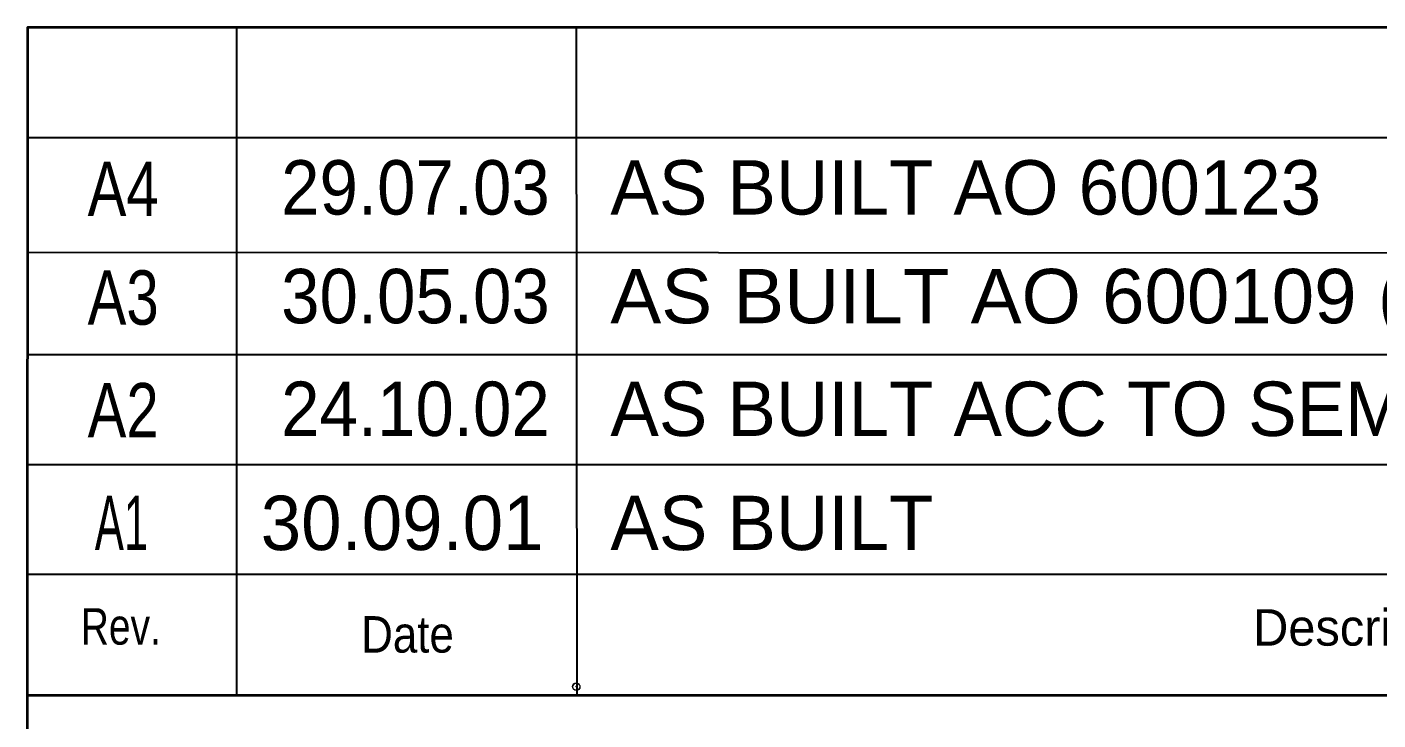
# Model space of a CAD drawing. Header units: millimetres. Extents: x 0 to 841, y 0 to 594.
# Drawn here: x 648.8 to 723.4, y 119.1 to 157.4 of the extents above; entities that cross this region are included whole.
import ezdxf
from ezdxf.enums import TextEntityAlignment as Align

# ---------------------------------------------------------------- set-up
doc = ezdxf.new("R2010")
doc.units = ezdxf.units.MM
doc.header["$LTSCALE"] = 0.8
doc.header["$PDMODE"] = 32
doc.header["$PDSIZE"] = 0.4
doc.layers.add('1', color=7, linetype='Continuous', lineweight=13)
doc.layers.add('12', color=7, linetype='Continuous', lineweight=13)
doc.layers.add('2', color=7, linetype='Continuous')

msp = doc.modelspace()

# ---------------------------------------------------------------- linework, layer by layer
at = {"layer": '1', "lineweight": 25}
for p, q in [((660.3472, 157.3669), (660.3472, 120.4638)), ((679.1055, 157.363), (679.1425, 120.4685)), ((648.8252, 151.274), (829.2693, 151.274)), ((648.8268, 144.9488), (829.2677, 144.852)), ((648.8276, 139.2898), (829.2701, 139.285)), ((648.8173, 133.2315), (829.2748, 133.2315)), ((648.8126, 127.1669), (829.263, 127.1669))]:
    msp.add_line(p, q, dxfattribs=at)
at = {"layer": '1', "lineweight": 35}
msp.add_line((829.2567, 120.4906), (648.8079, 120.4748), dxfattribs=at)
msp.add_lwpolyline([(648.7843, 84.1236), (648.8378, 157.3701), (829.263, 157.3701)], dxfattribs=at)
at = {"layer": '1'}
for p in [(679.1126, 120.9669), (679.122, 120.9472)]:
    msp.add_point(p, dxfattribs=at)

# ---------------------------------------------------------------- texts
msp.add_text('Description', height=2.013, dxfattribs=at).set_placement((716.4953, 123.2244))
for s, width, p in [('Rev.', 0.8, (651.7496, 123.2803)), ('Date', 0.9, (667.2386, 122.8402))]:
    msp.add_text(s, height=2.013, dxfattribs=dict(at, width=width)).set_placement(p)
at = {"layer": '12'}
for s, width, p in [('29.07.03', 0.95, (670.2362, 147.0197)), ('A4', 0.8, (654.0941, 146.9409)), ('30.05.03', 0.95, (670.2362, 141.0197)), ('A3', 0.8, (654.0941, 140.9409)), ('A2', 0.8, (654.0941, 134.7205)), ('24.10.02', 0.95, (670.2362, 134.7992))]:
    msp.add_text(s, height=3, dxfattribs=dict(at, width=width)).set_placement(p, align=Align.CENTER)
at = {"layer": '2'}
for s, p in [('AS BUILT AO 600123', (681, 147.0197)), ('AS BUILT ACC TO SEM H75/H85', (681, 134.7992)), ('AS BUILT', (681, 128.5))]:
    msp.add_text(s, height=3, dxfattribs=at).set_placement(p)
at = {"layer": '2', "width": 1.05}
msp.add_text('AS BUILT AO 600109 (GEN. REV.)', height=3, dxfattribs=at).set_placement((681, 141.0197))
at = {"layer": '2', "width": 0.6}
msp.add_text('A1', height=3, dxfattribs=at).set_placement((653.9996, 128.5), align=Align.CENTER)
at = {"layer": '2'}
msp.add_text('30.09.01', height=3, dxfattribs=at).set_placement((669.5, 128.5), align=Align.CENTER)

doc.saveas('drawing.dxf')
